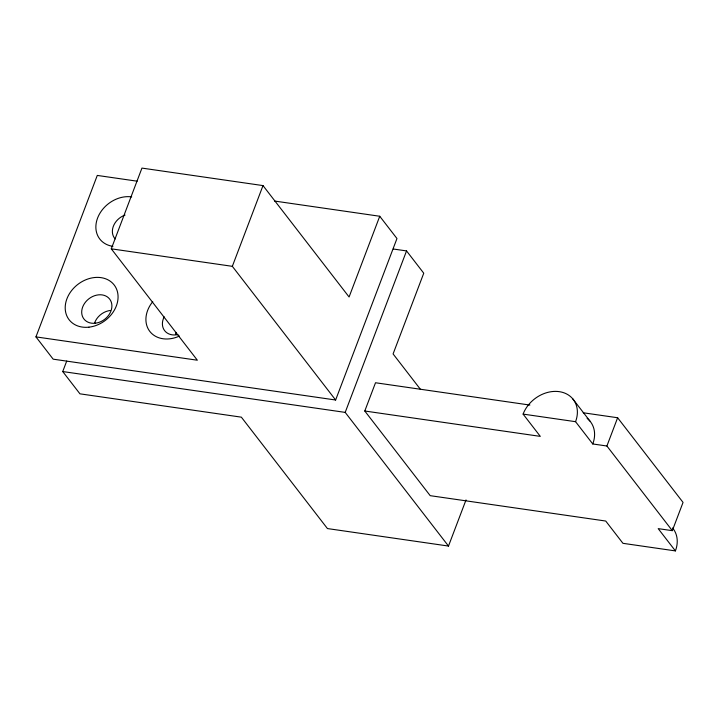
<?xml version="1.0" encoding="UTF-8"?>
<svg xmlns="http://www.w3.org/2000/svg" width="719" height="719" viewBox="0 0 719 719"><rect width="100%" height="100%" fill="white"/><g stroke="black" fill="none" stroke-linecap="round" stroke-linejoin="round"><path stroke-width="1.08" d="M274.523 201.041L379.749 216.257L396.969 238.537L335.629 400.007L53.17 359.167L35.95 336.887L97.281 175.427L137.158 181.188M466.02 499.93L448.494 546.063L327.442 528.564L241.359 417.164L79.953 393.832L62.733 371.552L66.714 361.064M35.95 336.887L197.357 360.219L111.283 248.828L141.949 168.093L263.001 185.592L349.083 296.992L379.749 216.257M335.629 400.007L232.336 266.327L263.001 185.592M448.494 546.063L345.201 412.391L406.541 250.922L393.248 248.999M672.517 527.944A30.207 24.033 -37.7 0 1 675.411 550.907L622.951 543.321L605.731 521.041L430.205 495.67L364.785 411.007L375.516 382.751L529.894 405.067M617.63 417.748L683.05 502.41L672.319 530.667L606.899 446.005L617.63 417.748L583.199 412.769M111.283 248.828L232.336 266.327M364.785 411.007L540.311 436.379L523.099 414.099L575.559 421.685L592.771 443.965L606.899 446.005M62.733 371.552L345.201 412.391M672.319 530.667L658.191 528.627L675.411 550.907M572.657 398.721L589.877 421.001M406.541 250.922L423.752 273.202L393.086 353.937L420.408 389.294M587.117 418.35A30.207 24.033 -37.7 0 1 592.771 443.965M523.099 414.099A30.207 24.033 -37.7 0 1 559.292 391.657A30.207 24.033 -37.7 0 1 575.559 421.685M112.91 246.347A28.463 22.649 -37.7 0 1 97.586 218.046A28.463 22.649 -37.7 0 1 131.694 196.898M115.166 238.924A16.267 12.942 -37.7 0 1 125.052 215.053M94.728 322.597A16.267 12.942 -37.7 0 1 110.384 310.464M175.436 334.263A16.267 12.942 -37.7 0 1 176.254 332.43M179.462 336.043A28.463 22.649 -37.7 0 1 149.849 331.459A28.463 22.649 -37.7 0 1 152.761 301.665M177.953 334.542A16.267 12.942 -37.7 0 1 164.202 316.836M88.958 327.163A28.463 22.649 -37.7 0 0 115.75 287.402A28.463 22.649 -37.7 0 0 70.192 292.507A28.463 22.649 -37.7 0 0 88.958 327.163M95.276 323.217A16.267 12.942 -37.7 0 0 110.582 300.497A16.267 12.942 -37.7 0 0 84.545 303.409A16.267 12.942 -37.7 0 0 95.276 323.217"/></g></svg>
